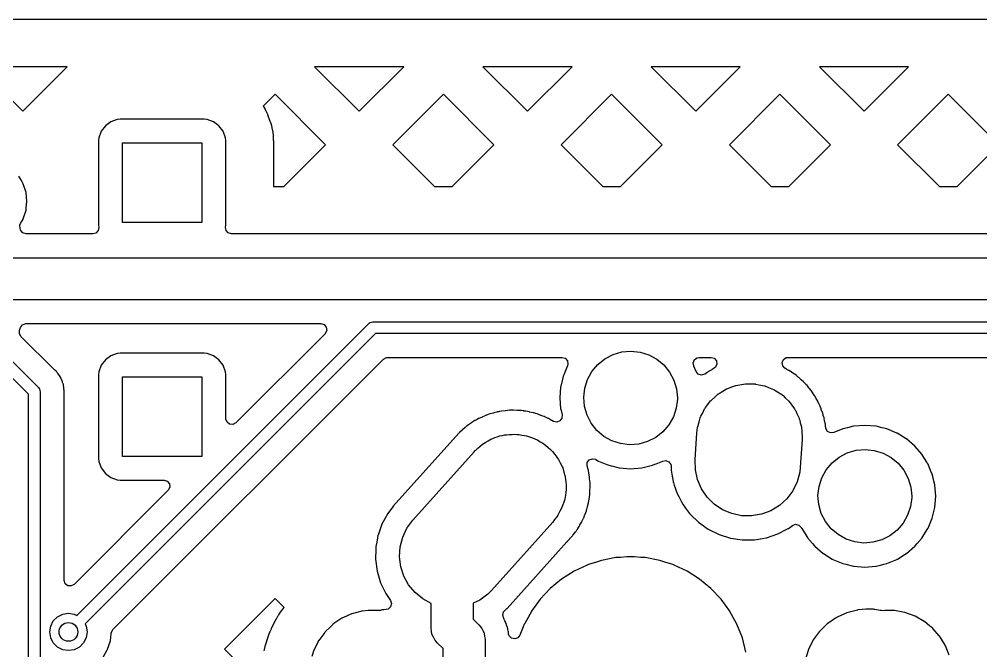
# Model space of a CAD drawing. Extents: x 124.5 to 210, y -114.5 to -26.5.
# Drawn here: x 146.45 to 166.98, y -40 to -26.51 of the extents above; entities that cross this region are included whole.
import ezdxf

# ---------------------------------------------------------------- set-up
doc = ezdxf.new("R2010")
doc.units = 0
doc.layers.add('BLACK', color=7, linetype='CONTINUOUS')

msp = doc.modelspace()

# ---------------------------------------------------------------- linework, layer by layer
at = {"layer": 'BLACK', "linetype": 'CONTINUOUS'}
for p, q in [((128.065, -26.5085), (206.435, -26.5085)), ((147.474, -27.5225), (145.571, -27.5225)), ((145.571, -27.5225), (146.523, -28.4738)), ((146.631, -28.3651), (147.474, -27.5225)), ((154.658, -27.5225), (152.755, -27.5225)), ((152.755, -27.5225), (153.707, -28.4738)), ((153.707, -28.4738), (154.658, -27.5225)), ((158.25, -27.5225), (156.348, -27.5225)), ((156.348, -27.5225), (157.299, -28.4738)), ((157.299, -28.4738), (158.25, -27.5225)), ((161.842, -27.5225), (159.94, -27.5225)), ((159.94, -27.5225), (160.891, -28.4738)), ((160.891, -28.4738), (161.842, -27.5225)), ((165.434, -27.5225), (163.532, -27.5225)), ((163.532, -27.5225), (164.483, -28.4738)), ((164.483, -28.4738), (165.434, -27.5225)), ((151.911, -28.1118), (151.657, -28.3651)), ((152.99, -29.1908), (151.911, -28.1118)), ((155.503, -28.1118), (154.424, -29.1908)), ((156.582, -29.1908), (155.503, -28.1118)), ((159.095, -28.1118), (158.016, -29.1908)), ((160.174, -29.1908), (159.095, -28.1118)), ((162.687, -28.1118), (161.608, -29.1908)), ((163.766, -29.1908), (162.687, -28.1118)), ((166.279, -28.1118), (165.2, -29.1908)), ((167.358, -29.1908), (166.279, -28.1118)), ((146.523, -28.4738), (146.631, -28.3651)), ((151.657, -28.3651), (151.676, -28.3936)), ((151.676, -28.3936), (151.68, -28.4013)), ((151.68, -28.4013), (151.697, -28.4326)), ((151.697, -28.4326), (151.702, -28.4406)), ((151.702, -28.4406), (151.747, -28.5391)), ((148.403, -28.6994), (148.287, -28.7867)), ((148.54, -28.6483), (148.403, -28.6994)), ((148.602, -28.6415), (148.54, -28.6483)), ((150.398, -28.6415), (148.602, -28.6415)), ((150.46, -28.6483), (150.398, -28.6415)), ((150.597, -28.6994), (150.46, -28.6483)), ((150.713, -28.7867), (150.597, -28.6994)), ((151.747, -28.5391), (151.75, -28.5474)), ((151.75, -28.5474), (151.801, -28.6837)), ((151.801, -28.6837), (151.804, -28.6912)), ((151.804, -28.6912), (151.832, -28.7824)), ((148.199, -28.9033), (148.148, -29.0397)), ((148.287, -28.7867), (148.199, -28.9033)), ((150.801, -28.9033), (150.713, -28.7867)), ((150.852, -29.0397), (150.801, -28.9033)), ((151.832, -28.7824), (151.834, -28.79)), ((151.834, -28.79), (151.841, -28.8207)), ((151.841, -28.8207), (151.843, -28.8284)), ((151.843, -28.8284), (151.859, -28.9224)), ((151.859, -28.9224), (151.86, -28.9302)), ((151.86, -28.9302), (151.867, -28.9924)), ((148.143, -29.0914), (148.141, -29.1019)), ((148.141, -29.1019), (148.141, -30.8981)), ((148.147, -29.0475), (148.143, -29.0914)), ((148.148, -29.0397), (148.147, -29.0475)), ((150.853, -29.0475), (150.852, -29.0397)), ((150.857, -29.0914), (150.853, -29.0475)), ((150.858, -29.1019), (150.857, -29.0914)), ((150.858, -30.8981), (150.858, -29.1019)), ((151.867, -28.9924), (151.867, -28.9957)), ((151.867, -28.9957), (151.87, -29.0368)), ((151.87, -29.0368), (151.87, -29.0402)), ((151.87, -29.0402), (151.871, -29.0538)), ((151.871, -29.0538), (151.871, -29.0572)), ((151.871, -29.0572), (151.872, -29.0985)), ((151.872, -29.0985), (151.873, -29.1019)), ((151.873, -29.1019), (151.873, -30.0815)), ((148.65, -30.85), (148.65, -29.15)), ((148.65, -29.15), (150.35, -29.15)), ((150.35, -29.15), (150.35, -30.85)), ((152.099, -30.0815), (152.99, -29.1908)), ((154.424, -29.1908), (155.314, -30.0815)), ((155.691, -30.0815), (156.582, -29.1908)), ((158.016, -29.1908), (158.907, -30.0815)), ((159.283, -30.0815), (160.174, -29.1908)), ((161.608, -29.1908), (162.499, -30.0815)), ((162.875, -30.0815), (163.766, -29.1908)), ((165.2, -29.1908), (166.091, -30.0815)), ((166.468, -30.0815), (167.358, -29.1908)), ((146.48, -29.9345), (146.439, -29.8631)), ((146.508, -29.9832), (146.48, -29.9345)), ((146.535, -30.0284), (146.508, -29.9832)), ((146.594, -30.2101), (146.535, -30.0284)), ((151.873, -30.0815), (152.099, -30.0815)), ((155.314, -30.0815), (155.691, -30.0815)), ((158.907, -30.0815), (159.283, -30.0815)), ((162.499, -30.0815), (162.875, -30.0815)), ((166.091, -30.0815), (166.468, -30.0815)), ((146.614, -30.4), (146.594, -30.2101)), ((146.594, -30.5899), (146.599, -30.5354)), ((146.599, -30.5354), (146.613, -30.4066)), ((146.613, -30.4066), (146.614, -30.4)), ((146.475, -30.8748), (146.531, -30.7773)), ((146.531, -30.7773), (146.535, -30.7716)), ((146.531, -30.7773), (146.531, -30.7773)), ((146.535, -30.7716), (146.594, -30.5899)), ((146.461, -30.9112), (146.475, -30.8748)), ((146.466, -30.982), (146.461, -30.9112)), ((146.477, -31.0118), (146.466, -30.982)), ((148.148, -30.9559), (148.135, -31.0258)), ((148.141, -30.8981), (148.142, -30.9015)), ((148.142, -30.9015), (148.142, -30.9015)), ((148.142, -30.9015), (148.148, -30.9559)), ((150.35, -30.85), (148.65, -30.85)), ((150.852, -30.9559), (150.858, -30.9015)), ((150.863, -31.0218), (150.852, -30.9559)), ((150.858, -30.9015), (150.858, -30.8981)), ((150.858, -30.9015), (150.858, -30.9015)), ((146.478, -31.0137), (146.477, -31.0118)), ((146.481, -31.0218), (146.478, -31.0137)), ((146.528, -31.0755), (146.481, -31.0218)), ((146.596, -31.0955), (146.528, -31.0755)), ((148.023, -31.0955), (146.596, -31.0955)), ((148.087, -31.0778), (148.023, -31.0955)), ((148.135, -31.0258), (148.087, -31.0778)), ((150.909, -31.0755), (150.863, -31.0218)), ((150.977, -31.0955), (150.909, -31.0755)), ((172.497, -31.0955), (150.977, -31.0955)), ((145.996, -31.604), (172.76, -31.604)), ((172.946, -32.504), (145.996, -32.504)), ((146.478, -33.0943), (146.521, -33.0375)), ((146.521, -33.0375), (146.587, -33.0128)), ((146.587, -33.0128), (146.596, -33.0125)), ((146.596, -33.0125), (152.887, -33.0125)), ((147.677, -39.2466), (153.912, -33.0116)), ((152.887, -33.0125), (152.956, -33.0325)), ((152.956, -33.0325), (153.002, -33.0862)), ((153.912, -33.0116), (153.929, -32.9983)), ((153.929, -32.9983), (153.932, -32.9948)), ((153.932, -32.9948), (153.935, -32.994)), ((153.935, -32.994), (153.94, -32.9901)), ((153.94, -32.9901), (153.97, -32.9837)), ((153.97, -32.9837), (154, -32.975)), ((154, -32.975), (183.3, -32.975)), ((146.451, -33.223), (146.456, -33.152)), ((146.485, -33.2853), (146.451, -33.223)), ((146.456, -33.152), (146.457, -33.1495)), ((146.457, -33.1495), (146.478, -33.0943)), ((154.052, -33.225), (147.853, -39.4234)), ((152.976, -33.2276), (151.074, -35.1305)), ((152.983, -33.221), (152.976, -33.2276)), ((153.012, -33.1564), (152.983, -33.221)), ((153.002, -33.0862), (153.012, -33.1564)), ((183.248, -33.225), (154.052, -33.225)), ((145.785, -33.3043), (146.86, -34.379)), ((147.194, -33.9941), (146.485, -33.2853)), ((146.646, -34.5192), (145.645, -33.5177)), ((148.54, -33.6483), (148.403, -33.6994)), ((148.602, -33.6415), (148.54, -33.6483)), ((150.398, -33.6415), (148.602, -33.6415)), ((150.46, -33.6483), (150.398, -33.6415)), ((150.597, -33.6994), (150.46, -33.6483)), ((159.125, -33.6728), (159.313, -33.6177)), ((159.313, -33.6177), (159.507, -33.6)), ((159.507, -33.6), (159.701, -33.6204)), ((159.701, -33.6204), (159.888, -33.6781)), ((148.287, -33.7867), (148.199, -33.9033)), ((148.403, -33.6994), (148.287, -33.7867)), ((148.447, -39.5488), (154.225, -33.7704)), ((150.713, -33.7867), (150.597, -33.6994)), ((150.801, -33.9033), (150.713, -33.7867)), ((154.225, -33.7704), (154.288, -33.7364)), ((154.288, -33.7364), (154.315, -33.7335)), ((154.315, -33.7335), (158.038, -33.7335)), ((158.038, -33.7335), (158.106, -33.7535)), ((158.106, -33.7535), (158.153, -33.8072)), ((158.153, -33.8072), (158.163, -33.8774)), ((158.8, -33.8855), (158.952, -33.7632)), ((158.952, -33.7632), (159.125, -33.6728)), ((159.888, -33.6781), (160.059, -33.771)), ((160.059, -33.771), (160.21, -33.8954)), ((160.837, -33.8469), (160.863, -33.7811)), ((160.849, -33.9128), (160.837, -33.8469)), ((160.863, -33.7811), (160.921, -33.7402)), ((160.921, -33.7402), (160.962, -33.7335)), ((160.962, -33.7335), (161.219, -33.7335)), ((161.219, -33.7335), (161.287, -33.7535)), ((161.287, -33.7535), (161.334, -33.8072)), ((161.334, -33.8072), (161.344, -33.8774)), ((162.736, -33.8442), (162.764, -33.779)), ((162.748, -33.9143), (162.736, -33.8442)), ((162.764, -33.779), (162.823, -33.7394)), ((162.823, -33.7394), (162.861, -33.7335)), ((162.861, -33.7335), (177.038, -33.7335)), ((147.203, -34.0021), (147.194, -33.9941)), ((147.237, -34.0303), (147.203, -34.0021)), ((147.241, -34.0367), (147.237, -34.0303)), ((147.249, -34.0467), (147.241, -34.0367)), ((147.262, -34.0617), (147.249, -34.0467)), ((147.276, -34.076), (147.262, -34.0617)), ((148.148, -34.0397), (148.141, -34.1019)), ((148.199, -33.9033), (148.148, -34.0397)), ((150.852, -34.0397), (150.801, -33.9033)), ((150.858, -34.1019), (150.852, -34.0397)), ((158.13, -33.9651), (158.072, -34.1053)), ((158.151, -33.9158), (158.13, -33.9651)), ((158.152, -33.913), (158.151, -33.9158)), ((158.151, -33.9158), (158.151, -33.9158)), ((158.163, -33.8774), (158.152, -33.9129)), ((158.152, -33.9129), (158.152, -33.913)), ((158.581, -34.2061), (158.675, -34.035)), ((158.675, -34.035), (158.8, -33.8855)), ((160.21, -33.8954), (160.333, -34.0466)), ((160.333, -34.0466), (160.425, -34.2189)), ((160.848, -33.913), (160.849, -33.9128)), ((160.851, -33.919), (160.848, -33.913)), ((160.898, -34.0331), (160.851, -33.919)), ((160.944, -34.0894), (160.898, -34.0331)), ((161.117, -34.0699), (161.085, -34.0894)), ((161.126, -34.0636), (161.117, -34.0699)), ((161.149, -34.0467), (161.126, -34.0636)), ((161.169, -34.0319), (161.149, -34.0467)), ((161.179, -34.0268), (161.169, -34.0319)), ((161.233, -33.9983), (161.179, -34.0268)), ((161.241, -33.9941), (161.233, -33.9983)), ((161.285, -33.9669), (161.241, -33.9941)), ((161.314, -33.942), (161.285, -33.9669)), ((161.344, -33.8774), (161.314, -33.942)), ((162.795, -33.9669), (162.748, -33.9143)), ((162.828, -33.9873), (162.795, -33.9669)), ((162.838, -33.9927), (162.828, -33.9873)), ((162.881, -34.014), (162.838, -33.9927)), ((162.885, -34.0169), (162.881, -34.014)), ((162.934, -34.0519), (162.885, -34.0169)), ((162.885, -34.0169), (162.885, -34.0169)), ((162.942, -34.0567), (162.934, -34.0519)), ((162.999, -34.0918), (162.942, -34.0567)), ((147.298, -34.1141), (147.276, -34.076)), ((147.305, -34.124), (147.298, -34.1141)), ((147.331, -34.1598), (147.305, -34.124)), ((147.334, -34.1671), (147.331, -34.1598)), ((147.338, -34.1786), (147.334, -34.1671)), ((147.347, -34.1964), (147.338, -34.1786)), ((147.357, -34.2138), (147.347, -34.1964)), ((147.36, -34.2214), (147.357, -34.2138)), ((147.37, -34.2563), (147.36, -34.2214)), ((147.36, -34.2214), (147.36, -34.2214)), ((147.374, -34.2675), (147.37, -34.2563)), ((147.387, -34.3012), (147.374, -34.2675)), ((148.141, -34.1019), (148.141, -35.8981)), ((148.65, -35.85), (148.65, -34.15)), ((148.65, -34.15), (150.35, -34.15)), ((150.35, -34.15), (150.35, -35.85)), ((150.858, -35.0414), (150.858, -34.1019)), ((158.052, -34.1701), (158.009, -34.348)), ((158.061, -34.1324), (158.052, -34.1701)), ((158.072, -34.1053), (158.061, -34.1324)), ((158.522, -34.3921), (158.581, -34.2061)), ((160.425, -34.2189), (160.481, -34.4058)), ((161.012, -34.1109), (160.944, -34.0894)), ((161.08, -34.0923), (161.012, -34.1109)), ((161.085, -34.0894), (161.08, -34.0923)), ((163.003, -34.0944), (162.999, -34.0918)), ((162.999, -34.0918), (162.999, -34.0918)), ((163.038, -34.124), (163.003, -34.0944)), ((163.043, -34.1287), (163.038, -34.124)), ((163.052, -34.1356), (163.043, -34.1287)), ((163.087, -34.1601), (163.052, -34.1356)), ((163.091, -34.1629), (163.087, -34.1601)), ((163.087, -34.1601), (163.087, -34.1601)), ((163.099, -34.1715), (163.091, -34.1629)), ((163.137, -34.2081), (163.099, -34.1715)), ((163.143, -34.2139), (163.137, -34.2081)), ((163.189, -34.2533), (163.143, -34.2139)), ((163.199, -34.2614), (163.189, -34.2533)), ((163.233, -34.3021), (163.199, -34.2614)), ((146.86, -34.379), (146.873, -34.3968)), ((146.873, -34.3968), (146.876, -34.3999)), ((146.876, -34.3999), (146.877, -34.4026)), ((146.877, -34.4026), (146.881, -34.4077)), ((146.881, -34.4077), (146.888, -34.4378)), ((146.888, -34.4378), (146.896, -34.4674)), ((146.896, -34.4674), (146.896, -57.5806)), ((147.39, -34.3086), (147.387, -34.3012)), ((147.387, -34.3012), (147.387, -34.3012)), ((147.391, -34.3177), (147.39, -34.3086)), ((147.392, -34.3287), (147.391, -34.3177)), ((147.396, -34.348), (147.392, -34.3287)), ((147.4, -34.3599), (147.396, -34.348)), ((147.402, -34.3675), (147.4, -34.3599)), ((147.403, -34.3985), (147.402, -34.3675)), ((147.403, -34.4117), (147.403, -34.3985)), ((147.404, -34.4235), (147.403, -34.4117)), ((147.405, -34.4275), (147.404, -34.4235)), ((147.405, -34.4554), (147.405, -34.4275)), ((147.405, -34.4594), (147.405, -34.4554)), ((147.407, -34.5275), (147.405, -34.4594)), ((158.005, -34.3633), (157.987, -34.6)), ((158.009, -34.348), (158.005, -34.3633)), ((158.5, -34.586), (158.522, -34.3921)), ((160.481, -34.4058), (160.5, -34.6)), ((161.379, -34.5099), (161.468, -34.4566)), ((161.468, -34.4566), (161.546, -34.4088)), ((161.546, -34.4088), (161.552, -34.4066)), ((161.552, -34.4066), (161.556, -34.4046)), ((161.556, -34.4046), (161.681, -34.3584)), ((161.681, -34.3584), (161.746, -34.3338)), ((161.746, -34.3338), (161.748, -34.3335)), ((161.748, -34.3335), (161.749, -34.3333)), ((161.749, -34.3333), (161.952, -34.2985)), ((161.952, -34.2985), (161.954, -34.2985)), ((161.954, -34.2985), (161.957, -34.298)), ((161.957, -34.298), (162.02, -34.2994)), ((162.02, -34.2994), (162.158, -34.3012)), ((162.158, -34.3012), (162.164, -34.3025)), ((162.164, -34.3025), (162.171, -34.3027)), ((162.171, -34.3027), (162.24, -34.3176)), ((162.24, -34.3176), (162.36, -34.3413)), ((162.36, -34.3413), (162.37, -34.3456)), ((162.37, -34.3456), (162.38, -34.3476)), ((162.38, -34.3476), (162.446, -34.3758)), ((162.446, -34.3758), (162.551, -34.4176)), ((162.551, -34.4176), (162.564, -34.4262)), ((162.564, -34.4262), (162.576, -34.4313)), ((162.576, -34.4313), (162.635, -34.4707)), ((162.635, -34.4707), (162.725, -34.5275)), ((163.241, -34.3103), (163.233, -34.3021)), ((163.268, -34.3364), (163.241, -34.3103)), ((163.274, -34.3428), (163.268, -34.3364)), ((163.304, -34.3823), (163.274, -34.3428)), ((163.312, -34.3941), (163.304, -34.3823)), ((163.318, -34.4008), (163.312, -34.3941)), ((163.361, -34.4519), (163.318, -34.4008)), ((163.366, -34.4569), (163.361, -34.4519)), ((163.368, -34.4611), (163.366, -34.4569)), ((163.394, -34.503), (163.368, -34.4611)), ((163.368, -34.4611), (163.368, -34.4611)), ((146.646, -57.5288), (146.646, -34.5192)), ((147.405, -34.535), (147.407, -34.5275)), ((147.405, -34.5462), (147.405, -34.535)), ((147.405, -38.4951), (147.405, -34.5462)), ((157.987, -34.6), (158.005, -34.8367)), ((158.516, -34.7805), (158.5, -34.586)), ((160.5, -34.6279), (160.475, -34.8215)), ((160.5, -34.6), (160.5, -34.6279)), ((161.151, -34.7385), (161.206, -34.6643)), ((161.206, -34.6643), (161.217, -34.6543)), ((161.217, -34.6543), (161.224, -34.6456)), ((161.224, -34.6456), (161.295, -34.5836)), ((161.295, -34.5836), (161.364, -34.5203)), ((161.364, -34.5203), (161.373, -34.5148)), ((161.373, -34.5148), (161.379, -34.5099)), ((162.725, -34.5275), (162.74, -34.5415)), ((162.74, -34.5415), (162.754, -34.5506)), ((162.754, -34.5506), (162.802, -34.5989)), ((162.802, -34.5989), (162.876, -34.6672)), ((162.876, -34.6672), (162.891, -34.6875)), ((162.891, -34.6875), (162.905, -34.7014)), ((163.4, -34.5123), (163.394, -34.503)), ((163.425, -34.5453), (163.4, -34.5123)), ((163.428, -34.5492), (163.425, -34.5453)), ((163.425, -34.5453), (163.425, -34.5453)), ((163.43, -34.5536), (163.428, -34.5492)), ((163.457, -34.6052), (163.43, -34.5536)), ((163.43, -34.5536), (163.43, -34.5536)), ((163.461, -34.6127), (163.457, -34.6052)), ((163.497, -34.6719), (163.461, -34.6127)), ((163.5, -34.6761), (163.497, -34.6719)), ((163.497, -34.6719), (163.497, -34.6719)), ((163.521, -34.7266), (163.5, -34.6761)), ((156.68, -34.8947), (156.661, -34.8972)), ((156.694, -34.8928), (156.68, -34.8947)), ((156.707, -34.8904), (156.694, -34.8928)), ((156.744, -34.8816), (156.707, -34.8904)), ((156.824, -34.8753), (156.744, -34.8816)), ((156.831, -34.8746), (156.824, -34.8753)), ((156.911, -34.8638), (156.831, -34.8746)), ((156.916, -34.864), (156.911, -34.8638)), ((156.949, -34.8648), (156.916, -34.864)), ((156.916, -34.864), (156.916, -34.864)), ((156.962, -34.8644), (156.949, -34.8648)), ((156.995, -34.8618), (156.962, -34.8644)), ((157, -34.8614), (156.995, -34.8618)), ((156.995, -34.8618), (156.995, -34.8618)), ((157.081, -34.8678), (157, -34.8614)), ((157.087, -34.8681), (157.081, -34.8678)), ((157.168, -34.8701), (157.087, -34.8681)), ((157.173, -34.871), (157.168, -34.8701)), ((157.206, -34.877), (157.173, -34.871)), ((157.173, -34.871), (157.173, -34.871)), ((157.219, -34.8787), (157.206, -34.877)), ((157.231, -34.8796), (157.219, -34.8787)), ((157.256, -34.8816), (157.231, -34.8796)), ((157.261, -34.8828), (157.256, -34.8816)), ((157.335, -34.9005), (157.261, -34.8828)), ((157.261, -34.8828), (157.261, -34.8828)), ((158.005, -34.8367), (158.007, -34.8415)), ((158.007, -34.8415), (158.007, -34.8415)), ((158.007, -34.8415), (158.036, -34.9643)), ((158.57, -34.9681), (158.516, -34.7805)), ((160.475, -34.8215), (160.414, -35.0067)), ((161.039, -34.9164), (161.078, -34.8355)), ((161.078, -34.8355), (161.09, -34.8202)), ((161.09, -34.8202), (161.096, -34.8073)), ((161.096, -34.8073), (161.151, -34.7385)), ((162.905, -34.7014), (162.942, -34.7559)), ((162.942, -34.7559), (162.999, -34.8322)), ((162.999, -34.8322), (163.012, -34.8589)), ((163.012, -34.8589), (163.025, -34.878)), ((163.025, -34.878), (163.051, -34.9362)), ((163.526, -34.7367), (163.521, -34.7266)), ((163.531, -34.7475), (163.526, -34.7367)), ((163.54, -34.7638), (163.531, -34.7475)), ((163.547, -34.7771), (163.54, -34.7638)), ((163.548, -34.7818), (163.547, -34.7771)), ((163.567, -34.8364), (163.548, -34.7818)), ((163.57, -34.8445), (163.567, -34.8364)), ((163.598, -34.9137), (163.57, -34.8445)), ((150.859, -35.0504), (150.858, -35.0414)), ((150.884, -35.1169), (150.859, -35.0504)), ((156.178, -35.0824), (156.111, -35.1285)), ((156.183, -35.0803), (156.178, -35.0824)), ((156.213, -35.066), (156.183, -35.0803)), ((156.183, -35.0803), (156.183, -35.0803)), ((156.224, -35.0598), (156.213, -35.066)), ((156.256, -35.04), (156.224, -35.0598)), ((156.261, -35.0381), (156.256, -35.04)), ((156.331, -35.0091), (156.261, -35.0381)), ((156.261, -35.0381), (156.261, -35.0381)), ((156.337, -35.0064), (156.331, -35.0091)), ((156.406, -34.9734), (156.337, -35.0064)), ((156.41, -34.9713), (156.406, -34.9734)), ((156.447, -34.9604), (156.41, -34.9713)), ((156.459, -34.9561), (156.447, -34.9604)), ((156.494, -34.9416), (156.459, -34.9561)), ((156.572, -34.9228), (156.494, -34.9416)), ((156.579, -34.921), (156.572, -34.9228)), ((156.643, -34.9019), (156.579, -34.921)), ((156.652, -34.8993), (156.643, -34.9019)), ((156.657, -34.8978), (156.652, -34.8993)), ((156.652, -34.8993), (156.652, -34.8993)), ((156.661, -34.8972), (156.657, -34.8978)), ((156.661, -34.8972), (156.661, -34.8972)), ((157.342, -34.9019), (157.335, -34.9005)), ((157.421, -34.9165), (157.342, -34.9019)), ((157.426, -34.9182), (157.421, -34.9165)), ((157.457, -34.9291), (157.426, -34.9182)), ((157.426, -34.9182), (157.426, -34.9182)), ((157.47, -34.9328), (157.457, -34.9291)), ((157.48, -34.9352), (157.47, -34.9328)), ((157.506, -34.9416), (157.48, -34.9352)), ((157.581, -34.9726), (157.506, -34.9416)), ((157.587, -34.975), (157.581, -34.9726)), ((157.627, -34.9888), (157.587, -34.975)), ((157.659, -35.0003), (157.627, -34.9888)), ((157.664, -35.0019), (157.659, -35.0003)), ((157.659, -35.0003), (157.659, -35.0003)), ((157.668, -35.0043), (157.664, -35.0019)), ((157.697, -35.02), (157.668, -35.0043)), ((157.668, -35.0043), (157.668, -35.0043)), ((157.709, -35.0255), (157.697, -35.02)), ((157.739, -35.0381), (157.709, -35.0255)), ((157.744, -35.04), (157.739, -35.0381)), ((157.739, -35.0381), (157.739, -35.0381)), ((157.748, -35.0426), (157.744, -35.04)), ((157.813, -35.0823), (157.748, -35.0426)), ((157.748, -35.0426), (157.748, -35.0426)), ((157.819, -35.0857), (157.813, -35.0823)), ((157.854, -35.1046), (157.819, -35.0857)), ((157.991, -35.093), (157.925, -35.1192)), ((158.033, -35.0352), (157.991, -35.093)), ((158.036, -34.9643), (158.033, -35.0352)), ((158.659, -35.1417), (158.57, -34.9681)), ((160.414, -35.0067), (160.317, -35.1764)), ((160.963, -35.1113), (160.985, -35.0278)), ((160.985, -35.0278), (160.995, -35.007)), ((160.995, -35.007), (161.001, -34.9895)), ((161.001, -34.9895), (161.039, -34.9164)), ((163.051, -34.9362), (163.09, -35.0168)), ((163.09, -35.0168), (163.1, -35.0499)), ((163.1, -35.0499), (163.11, -35.0742)), ((163.11, -35.0742), (163.123, -35.1335)), ((163.6, -34.9185), (163.598, -34.9137)), ((163.611, -34.9671), (163.6, -34.9185)), ((163.614, -34.9779), (163.611, -34.9671)), ((163.625, -35.0095), (163.614, -34.9779)), ((163.629, -35.0208), (163.625, -35.0095)), ((163.632, -35.04), (163.629, -35.0208)), ((163.639, -35.0821), (163.632, -35.04)), ((163.641, -35.0905), (163.639, -35.0821)), ((163.657, -35.1589), (163.641, -35.0905)), ((150.94, -35.1595), (150.884, -35.1169)), ((151.011, -35.1645), (150.94, -35.1595)), ((151.074, -35.1305), (151.011, -35.1645)), ((155.903, -35.2889), (155.845, -35.3382)), ((155.908, -35.2844), (155.903, -35.2889)), ((155.967, -35.2284), (155.908, -35.2844)), ((155.998, -35.2068), (155.967, -35.2284)), ((156.008, -35.1989), (155.998, -35.2068)), ((156.037, -35.1744), (156.008, -35.1989)), ((156.041, -35.1718), (156.037, -35.1744)), ((156.106, -35.1322), (156.041, -35.1718)), ((156.041, -35.1718), (156.041, -35.1718)), ((156.111, -35.1285), (156.106, -35.1322)), ((157.925, -35.1192), (157.854, -35.1046)), ((158.781, -35.2947), (158.659, -35.1417)), ((158.929, -35.4211), (158.781, -35.2947)), ((160.317, -35.1764), (160.19, -35.3242)), ((160.917, -35.3435), (160.93, -35.2343)), ((160.93, -35.2343), (160.937, -35.208)), ((160.937, -35.208), (160.94, -35.1861)), ((160.94, -35.1861), (160.963, -35.1113)), ((163.123, -35.1335), (163.146, -35.215)), ((163.146, -35.215), (163.15, -35.2537)), ((163.15, -35.2537), (163.156, -35.2829)), ((163.156, -35.2829), (163.158, -35.3408)), ((163.658, -35.1637), (163.657, -35.1589)), ((163.657, -35.1589), (163.657, -35.1589)), ((163.661, -35.1983), (163.658, -35.1637)), ((163.663, -35.2187), (163.661, -35.1983)), ((163.664, -35.2298), (163.663, -35.2187)), ((163.667, -35.2455), (163.664, -35.2298)), ((163.669, -35.2557), (163.667, -35.2455)), ((163.705, -35.3167), (163.669, -35.2557)), ((164.028, -35.2628), (163.839, -35.3409)), ((164.032, -35.2609), (164.028, -35.2628)), ((164.028, -35.2628), (164.028, -35.2628)), ((164.133, -35.2367), (164.032, -35.2609)), ((164.258, -35.2066), (164.133, -35.2367)), ((164.263, -35.2055), (164.258, -35.2066)), ((164.258, -35.2066), (164.258, -35.2066)), ((164.5, -35.1868), (164.263, -35.2055)), ((164.737, -35.2055), (164.5, -35.1868)), ((164.742, -35.2066), (164.737, -35.2055)), ((164.867, -35.2367), (164.742, -35.2066)), ((164.742, -35.2066), (164.742, -35.2066)), ((164.968, -35.2609), (164.867, -35.2367)), ((164.972, -35.2628), (164.968, -35.2609)), ((165.182, -35.3499), (164.972, -35.2628)), ((164.972, -35.2628), (164.972, -35.2628)), ((155.77, -35.4247), (154.433, -36.915)), ((155.772, -35.4224), (155.77, -35.4247)), ((155.838, -35.3451), (155.772, -35.4224)), ((155.841, -35.3414), (155.838, -35.3451)), ((155.838, -35.3451), (155.838, -35.3451)), ((155.845, -35.3382), (155.841, -35.3414)), ((155.845, -35.3382), (155.845, -35.3382)), ((156.462, -35.5165), (156.516, -35.4846)), ((156.516, -35.4846), (156.561, -35.4678)), ((156.561, -35.4678), (156.602, -35.4476)), ((156.602, -35.4476), (156.654, -35.4334)), ((156.654, -35.4334), (156.709, -35.4133)), ((156.709, -35.4133), (156.761, -35.4044)), ((156.761, -35.4044), (156.809, -35.3914)), ((156.809, -35.3914), (156.859, -35.3876)), ((156.859, -35.3876), (156.912, -35.3785)), ((156.912, -35.3785), (156.969, -35.3792)), ((156.969, -35.3792), (157.022, -35.3752)), ((157.022, -35.3752), (157.068, -35.3805)), ((157.068, -35.3805), (157.118, -35.3812)), ((157.118, -35.3812), (157.178, -35.3931)), ((157.178, -35.3931), (157.234, -35.3996)), ((157.234, -35.3996), (157.275, -35.4124)), ((157.275, -35.4124), (157.32, -35.4213)), ((157.32, -35.4213), (157.381, -35.4457)), ((157.381, -35.4457), (157.438, -35.4637)), ((157.438, -35.4637), (157.472, -35.4822)), ((157.472, -35.4822), (157.511, -35.4976)), ((157.511, -35.4976), (157.57, -35.535)), ((159.1, -35.5164), (158.929, -35.4211)), ((160.036, -35.4443), (159.862, -35.5323)), ((160.19, -35.3242), (160.036, -35.4443)), ((160.878, -35.9235), (160.917, -35.3435)), ((163.162, -35.4965), (163.122, -36.0765)), ((163.158, -35.3408), (163.165, -35.42)), ((163.163, -35.4789), (163.162, -35.4905)), ((163.162, -35.4905), (163.162, -35.4965)), ((163.165, -35.42), (163.163, -35.4789)), ((163.769, -35.3485), (163.705, -35.3167)), ((163.839, -35.3409), (163.769, -35.3485)), ((165.187, -35.3518), (165.182, -35.3499)), ((165.182, -35.3499), (165.182, -35.3499)), ((165.191, -35.3543), (165.187, -35.3518)), ((165.385, -35.4732), (165.191, -35.3543)), ((165.389, -35.4758), (165.385, -35.4732)), ((165.385, -35.4732), (165.385, -35.4732)), ((165.57, -35.63), (165.389, -35.4758)), ((156.184, -35.7256), (156.195, -35.7155)), ((156.195, -35.7155), (156.24, -35.6706)), ((156.24, -35.6706), (156.289, -35.6338)), ((156.289, -35.6338), (156.339, -35.5899)), ((156.339, -35.5899), (156.377, -35.5671)), ((156.377, -35.5671), (156.411, -35.5418)), ((156.411, -35.5418), (156.462, -35.5165)), ((157.57, -35.535), (157.626, -35.5651)), ((157.626, -35.5651), (157.653, -35.5875)), ((157.653, -35.5875), (157.685, -35.6075)), ((157.685, -35.6075), (157.74, -35.6582)), ((157.74, -35.6582), (157.791, -35.7003)), ((157.791, -35.7003), (157.812, -35.7246)), ((159.285, -35.5767), (159.1, -35.5164)), ((159.479, -35.5998), (159.285, -35.5767)), ((159.674, -35.5848), (159.479, -35.5998)), ((159.862, -35.5323), (159.674, -35.5848)), ((164.313, -35.7177), (164.507, -35.7)), ((164.507, -35.7), (164.701, -35.7204)), ((165.724, -35.8106), (165.57, -35.63)), ((148.141, -35.8981), (148.148, -35.9603)), ((150.35, -35.85), (148.65, -35.85)), ((154.853, -37.2087), (156.163, -35.7487)), ((156.163, -35.7487), (156.178, -35.7332)), ((156.178, -35.7332), (156.184, -35.7256)), ((157.812, -35.7246), (157.836, -35.7472)), ((157.836, -35.7472), (157.884, -35.8109)), ((157.884, -35.8109), (157.928, -35.8644)), ((157.928, -35.8644), (157.942, -35.8887)), ((157.942, -35.8887), (157.959, -35.9122)), ((157.959, -35.9122), (157.997, -35.9879)), ((158.618, -35.9246), (158.683, -35.8983)), ((158.683, -35.8983), (158.753, -35.9119)), ((158.753, -35.9119), (158.761, -35.9164)), ((158.761, -35.9164), (158.813, -35.9482)), ((163.8, -35.9855), (163.952, -35.8632)), ((163.952, -35.8632), (164.125, -35.7728)), ((164.125, -35.7728), (164.313, -35.7177)), ((164.701, -35.7204), (164.888, -35.7781)), ((164.888, -35.7781), (165.059, -35.871)), ((165.059, -35.871), (165.21, -35.9954)), ((165.727, -35.8148), (165.724, -35.8106)), ((165.822, -35.9709), (165.727, -35.8148)), ((165.727, -35.8148), (165.727, -35.8148)), ((148.148, -35.9603), (148.199, -36.0967)), ((148.199, -36.0967), (148.287, -36.2133)), ((157.997, -35.9879), (158.032, -36.0514)), ((158.032, -36.0514), (158.039, -36.0742)), ((158.039, -36.0742), (158.05, -36.0968)), ((158.05, -36.0968), (158.075, -36.1832)), ((158.573, -36.0532), (158.576, -35.9823)), ((158.577, -36.0725), (158.573, -36.0532)), ((158.576, -35.9823), (158.618, -35.9246)), ((158.579, -36.0791), (158.577, -36.0725)), ((158.6, -36.1487), (158.579, -36.0791)), ((158.813, -35.9482), (158.818, -35.9501)), ((158.818, -35.9501), (158.818, -35.9501)), ((158.818, -35.9501), (158.989, -36.021)), ((158.989, -36.021), (159.032, -36.0391)), ((159.032, -36.0391), (159.091, -36.0532)), ((159.091, -36.0532), (159.258, -36.0934)), ((159.258, -36.0934), (159.258, -36.0934)), ((159.258, -36.0934), (159.263, -36.0945)), ((159.263, -36.0945), (159.5, -36.1132)), ((159.5, -36.1132), (159.737, -36.0945)), ((159.737, -36.0945), (159.742, -36.0934)), ((159.742, -36.0934), (159.909, -36.0532)), ((159.742, -36.0934), (159.742, -36.0934)), ((159.909, -36.0532), (159.968, -36.0391)), ((159.968, -36.0391), (160.019, -36.0176)), ((160.019, -36.0176), (160.044, -36.0074)), ((160.044, -36.0074), (160.187, -35.9482)), ((160.187, -35.9488), (160.254, -35.9363)), ((160.187, -35.9482), (160.187, -35.9488)), ((160.254, -35.9363), (160.319, -35.963)), ((160.319, -35.963), (160.36, -36.021)), ((160.36, -36.021), (160.367, -36.0603)), ((160.367, -36.0603), (160.368, -36.1216)), ((160.368, -36.1216), (160.368, -36.1457)), ((160.883, -36.1371), (160.878, -35.9235)), ((163.122, -36.0765), (163.11, -36.1857)), ((163.675, -36.135), (163.8, -35.9855)), ((165.21, -35.9954), (165.333, -36.1466)), ((165.848, -36.013), (165.822, -35.9709)), ((165.85, -36.0176), (165.848, -36.013)), ((165.905, -36.1505), (165.85, -36.0176)), ((165.85, -36.0176), (165.85, -36.0176)), ((148.287, -36.2133), (148.403, -36.3006)), ((148.403, -36.3006), (148.54, -36.3517)), ((158.075, -36.1832), (158.098, -36.2546)), ((158.098, -36.2546), (158.1, -36.2746)), ((158.1, -36.2746), (158.106, -36.295)), ((158.106, -36.295), (158.115, -36.3903)), ((158.602, -36.1565), (158.6, -36.1487)), ((158.603, -36.1614), (158.602, -36.1565)), ((158.607, -36.194), (158.603, -36.1614)), ((158.61, -36.2067), (158.607, -36.194)), ((158.618, -36.2437), (158.61, -36.2067)), ((158.622, -36.2952), (158.618, -36.2437)), ((158.625, -36.3245), (158.622, -36.2952)), ((158.625, -36.3313), (158.625, -36.3245)), ((158.636, -36.4114), (158.625, -36.3313)), ((160.368, -36.1457), (160.383, -36.232)), ((160.383, -36.232), (160.409, -36.3891)), ((160.929, -36.3458), (160.883, -36.1371)), ((163.11, -36.1857), (163.054, -36.3921)), ((163.522, -36.4921), (163.581, -36.3061)), ((163.581, -36.3061), (163.675, -36.135)), ((165.333, -36.1466), (165.425, -36.3189)), ((165.425, -36.3189), (165.481, -36.5058)), ((165.939, -36.2324), (165.905, -36.1505)), ((165.956, -36.3038), (165.939, -36.2324)), ((165.973, -36.375), (165.956, -36.3038)), ((148.54, -36.3517), (148.602, -36.3585)), ((148.602, -36.3585), (149.541, -36.3585)), ((149.541, -36.3585), (149.61, -36.3785)), ((149.61, -36.3785), (149.656, -36.4322)), ((149.666, -36.5024), (149.637, -36.567)), ((149.656, -36.4322), (149.666, -36.5024)), ((158.115, -36.3903), (158.124, -36.4666)), ((158.124, -36.4666), (158.123, -36.4829)), ((158.123, -36.4829), (158.125, -36.5)), ((158.125, -36.5), (158.123, -36.5589)), ((158.633, -36.5702), (158.639, -36.5)), ((158.635, -36.4492), (158.636, -36.4163)), ((158.636, -36.4621), (158.635, -36.4492)), ((158.636, -36.4163), (158.636, -36.4114)), ((158.636, -36.4163), (158.636, -36.4163)), ((158.636, -36.473), (158.636, -36.4621)), ((158.639, -36.5), (158.636, -36.473)), ((160.409, -36.3891), (160.411, -36.3992)), ((160.411, -36.3992), (160.412, -36.4039)), ((160.412, -36.4039), (160.432, -36.4633)), ((160.432, -36.4633), (160.493, -36.6429)), ((161.014, -36.542), (160.929, -36.3458)), ((163.054, -36.3921), (162.961, -36.5845)), ((163.5, -36.686), (163.522, -36.4921)), ((165.481, -36.5058), (165.5, -36.7)), ((165.993, -36.4557), (165.973, -36.375)), ((165.995, -36.4633), (165.993, -36.4557)), ((166.013, -36.7), (165.995, -36.4633)), ((149.63, -36.5736), (147.62, -38.5842)), ((149.637, -36.567), (149.63, -36.5736)), ((158.1, -36.7194), (158.094, -36.7626)), ((158.111, -36.6799), (158.1, -36.7194)), ((158.114, -36.6219), (158.111, -36.6799)), ((158.123, -36.5589), (158.114, -36.6219)), ((158.618, -36.7563), (158.621, -36.7234)), ((158.621, -36.7184), (158.623, -36.7056)), ((158.621, -36.7234), (158.621, -36.7184)), ((158.623, -36.7056), (158.629, -36.6733)), ((158.629, -36.6733), (158.63, -36.6684)), ((158.629, -36.6733), (158.629, -36.6733)), ((158.63, -36.6684), (158.632, -36.5877)), ((158.632, -36.5809), (158.633, -36.5702)), ((158.632, -36.5877), (158.632, -36.5809)), ((160.493, -36.6429), (160.526, -36.7056)), ((160.526, -36.7056), (160.584, -36.8166)), ((161.134, -36.7186), (161.014, -36.542)), ((161.286, -36.8693), (161.134, -36.7186)), ((162.961, -36.5845), (162.833, -36.7557)), ((163.516, -36.8805), (163.5, -36.686)), ((165.5, -36.7279), (165.475, -36.9215)), ((165.5, -36.7), (165.5, -36.7279)), ((165.995, -36.9367), (166.013, -36.7)), ((154.43, -36.9188), (154.329, -37.0506)), ((154.431, -36.9169), (154.43, -36.9188)), ((154.43, -36.9188), (154.43, -36.9188)), ((154.433, -36.915), (154.431, -36.9169)), ((154.433, -36.915), (154.433, -36.915)), ((158.04, -36.9201), (158.028, -36.9576)), ((158.056, -36.8866), (158.04, -36.9201)), ((158.072, -36.8271), (158.056, -36.8866)), ((158.094, -36.7626), (158.072, -36.8271)), ((158.571, -36.957), (158.582, -36.926)), ((158.582, -36.926), (158.583, -36.9213)), ((158.582, -36.926), (158.582, -36.926)), ((158.583, -36.9213), (158.598, -36.8419)), ((158.598, -36.8419), (158.599, -36.8352)), ((158.599, -36.8352), (158.617, -36.7611)), ((158.617, -36.7611), (158.618, -36.7563)), ((158.617, -36.7611), (158.617, -36.7611)), ((160.584, -36.8166), (160.612, -36.8707)), ((160.612, -36.8707), (160.674, -36.9545)), ((161.463, -36.9887), (161.286, -36.8693)), ((162.675, -36.8996), (162.493, -37.0111)), ((162.833, -36.7557), (162.675, -36.8996)), ((163.57, -37.0681), (163.516, -36.8805)), ((165.475, -36.9215), (165.414, -37.1067)), ((165.986, -36.9705), (165.993, -36.9415)), ((165.993, -36.9415), (165.995, -36.9367)), ((165.993, -36.9415), (165.993, -36.9415)), ((154.314, -37.07), (154.192, -37.2962)), ((154.329, -37.0506), (154.314, -37.07)), ((157.927, -37.1372), (157.878, -37.1966)), ((157.944, -37.1063), (157.927, -37.1372)), ((157.964, -37.0794), (157.944, -37.1063)), ((157.992, -37.0209), (157.964, -37.0794)), ((158.028, -36.9576), (157.992, -37.0209)), ((158.5, -37.1592), (158.525, -37.0877)), ((158.525, -37.0877), (158.527, -37.0813)), ((158.527, -37.0813), (158.556, -37.0109)), ((158.556, -37.0109), (158.558, -37.0063)), ((158.558, -37.0063), (158.567, -36.9694)), ((158.567, -36.9694), (158.571, -36.957)), ((160.674, -36.9545), (160.76, -37.07)), ((160.76, -37.07), (160.765, -37.0771)), ((160.765, -37.0771), (160.769, -37.0806)), ((160.769, -37.0806), (160.769, -37.0806)), ((160.769, -37.0806), (160.78, -37.092)), ((160.78, -37.092), (160.949, -37.257)), ((161.66, -37.0723), (161.463, -36.9887)), ((161.869, -37.1173), (161.66, -37.0723)), ((162.082, -37.122), (161.869, -37.1173)), ((162.293, -37.0862), (162.082, -37.122)), ((162.493, -37.0111), (162.293, -37.0862)), ((163.659, -37.2417), (163.57, -37.0681)), ((165.414, -37.1067), (165.317, -37.2764)), ((165.939, -37.1676), (165.986, -36.9705)), ((154.19, -37.3008), (154.108, -37.534)), ((154.192, -37.2962), (154.19, -37.3008)), ((154.19, -37.3008), (154.19, -37.3008)), ((154.726, -37.3806), (154.853, -37.2087)), ((157.837, -37.2513), (156.527, -38.7113)), ((157.878, -37.1966), (157.837, -37.2513)), ((158.376, -37.39), (158.399, -37.3462)), ((158.399, -37.3462), (158.414, -37.319)), ((158.414, -37.319), (158.418, -37.3131)), ((158.418, -37.3131), (158.457, -37.2481)), ((158.457, -37.2481), (158.46, -37.2439)), ((158.46, -37.2439), (158.462, -37.2393)), ((158.462, -37.2393), (158.475, -37.2088)), ((158.462, -37.2393), (158.462, -37.2393)), ((158.475, -37.2088), (158.48, -37.1971)), ((158.48, -37.1971), (158.496, -37.1682)), ((158.496, -37.1682), (158.498, -37.1638)), ((158.496, -37.1682), (158.496, -37.1682)), ((158.498, -37.1638), (158.5, -37.1592)), ((158.5, -37.1592), (158.5, -37.1592)), ((160.949, -37.257), (161.159, -37.406)), ((162.871, -37.3881), (162.956, -37.3245)), ((162.956, -37.3245), (163.023, -37.3)), ((163.023, -37.3), (163.092, -37.3153)), ((163.092, -37.3153), (163.142, -37.3657)), ((163.781, -37.3947), (163.659, -37.2417)), ((165.317, -37.2764), (165.19, -37.4242)), ((165.85, -37.3824), (165.937, -37.1722)), ((165.937, -37.1722), (165.939, -37.1676)), ((165.937, -37.1722), (165.937, -37.1722)), ((154.107, -37.5387), (154.08, -37.6828)), ((154.108, -37.534), (154.107, -37.5387)), ((154.108, -37.534), (154.108, -37.534)), ((154.634, -37.5734), (154.726, -37.3806)), ((158.231, -37.5745), (158.256, -37.5461)), ((158.256, -37.5461), (158.259, -37.5431)), ((158.259, -37.5431), (158.269, -37.5301)), ((158.269, -37.5301), (158.273, -37.5249)), ((158.273, -37.5249), (158.326, -37.4631)), ((158.326, -37.4631), (158.328, -37.4589)), ((158.328, -37.4589), (158.345, -37.4307)), ((158.328, -37.4589), (158.328, -37.4589)), ((158.345, -37.4307), (158.353, -37.42)), ((158.353, -37.42), (158.373, -37.394)), ((158.373, -37.3939), (158.376, -37.39)), ((158.373, -37.394), (158.373, -37.3939)), ((161.159, -37.406), (161.389, -37.5203)), ((161.389, -37.5203), (161.634, -37.5972)), ((162.399, -37.5892), (162.643, -37.5072)), ((162.643, -37.5072), (162.836, -37.406)), ((162.836, -37.406), (162.866, -37.3903)), ((162.866, -37.3903), (162.871, -37.3881)), ((162.866, -37.3903), (162.866, -37.3903)), ((163.142, -37.3657), (163.148, -37.3774)), ((163.148, -37.3774), (163.15, -37.3824)), ((163.15, -37.3824), (163.15, -37.3824)), ((163.15, -37.3824), (163.152, -37.387)), ((163.152, -37.387), (163.154, -37.3912)), ((163.154, -37.3912), (163.273, -37.5852)), ((163.929, -37.5211), (163.781, -37.3947)), ((164.1, -37.6164), (163.929, -37.5211)), ((165.036, -37.5443), (164.862, -37.6323)), ((165.19, -37.4242), (165.036, -37.5443)), ((165.727, -37.5852), (165.846, -37.3912)), ((165.846, -37.3912), (165.848, -37.387)), ((165.848, -37.387), (165.85, -37.3824)), ((154.08, -37.6828), (154.064, -37.7732)), ((154.579, -37.7801), (154.634, -37.5734)), ((156.863, -39.0987), (158.138, -37.678)), ((158.138, -37.678), (158.15, -37.6663)), ((158.15, -37.6663), (158.155, -37.6618)), ((158.155, -37.6618), (158.159, -37.6586)), ((158.155, -37.6618), (158.155, -37.6618)), ((158.159, -37.6586), (158.162, -37.6549)), ((158.162, -37.6549), (158.229, -37.5768)), ((158.162, -37.6549), (158.162, -37.6549)), ((158.229, -37.5768), (158.231, -37.5745)), ((161.634, -37.5972), (161.639, -37.5979)), ((161.639, -37.5979), (161.639, -37.5979)), ((161.639, -37.5979), (161.884, -37.634)), ((161.884, -37.634), (161.884, -37.634)), ((161.884, -37.634), (161.889, -37.6348)), ((161.889, -37.6348), (161.989, -37.6337)), ((161.989, -37.6337), (162.141, -37.6321)), ((162.141, -37.6321), (162.141, -37.6321)), ((162.141, -37.6321), (162.146, -37.6321)), ((162.146, -37.6321), (162.312, -37.6039)), ((162.312, -37.6039), (162.394, -37.59)), ((162.394, -37.59), (162.399, -37.5892)), ((162.394, -37.59), (162.394, -37.59)), ((163.273, -37.5852), (163.273, -37.5852)), ((163.273, -37.5852), (163.276, -37.5894)), ((163.276, -37.5894), (163.381, -37.7128)), ((163.381, -37.7128), (163.422, -37.7605)), ((163.422, -37.7605), (163.43, -37.77)), ((164.285, -37.6767), (164.1, -37.6164)), ((164.479, -37.6998), (164.285, -37.6767)), ((164.674, -37.6848), (164.479, -37.6998)), ((164.862, -37.6323), (164.674, -37.6848)), ((165.57, -37.77), (165.578, -37.7605)), ((165.578, -37.7605), (165.619, -37.7128)), ((165.619, -37.7128), (165.724, -37.5894)), ((165.724, -37.5894), (165.727, -37.5852)), ((165.727, -37.5852), (165.727, -37.5852)), ((154.059, -37.8539), (154.054, -38.0288)), ((154.06, -37.7916), (154.059, -37.8539)), ((154.064, -37.7732), (154.06, -37.7916)), ((154.565, -37.9934), (154.579, -37.7801)), ((163.43, -37.77), (163.611, -37.9242)), ((163.611, -37.9242), (163.615, -37.9268)), ((163.615, -37.9268), (163.615, -37.9268)), ((163.615, -37.9268), (163.806, -38.0437)), ((165.194, -38.0437), (165.385, -37.9268)), ((165.385, -37.9268), (165.389, -37.9242)), ((165.385, -37.9268), (165.385, -37.9268)), ((165.389, -37.9242), (165.57, -37.77)), ((154.054, -38.0288), (154.054, -38.0486)), ((154.054, -38.0486), (154.088, -38.3035)), ((154.592, -38.2054), (154.565, -37.9934)), ((158.573, -38.1704), (158.296, -38.3011)), ((158.577, -38.1687), (158.573, -38.1704)), ((158.573, -38.1704), (158.573, -38.1704)), ((158.623, -38.1537), (158.577, -38.1687)), ((158.748, -38.1133), (158.623, -38.1537)), ((158.876, -38.0714), (158.748, -38.1133)), ((159.186, -38.0124), (158.876, -38.0714)), ((159.282, -38.0064), (159.186, -38.0124)), ((159.419, -37.9977), (159.282, -38.0064)), ((159.421, -37.9976), (159.419, -37.9977)), ((159.419, -37.9977), (159.419, -37.9977)), ((159.579, -37.9976), (159.421, -37.9976)), ((159.581, -37.9977), (159.579, -37.9976)), ((159.718, -38.0064), (159.581, -37.9977)), ((159.581, -37.9977), (159.581, -37.9977)), ((159.814, -38.0124), (159.718, -38.0064)), ((160.124, -38.0714), (159.814, -38.0124)), ((160.252, -38.1133), (160.124, -38.0714)), ((160.377, -38.1537), (160.252, -38.1133)), ((160.423, -38.1687), (160.377, -38.1537)), ((160.427, -38.1704), (160.423, -38.1687)), ((160.704, -38.3011), (160.427, -38.1704)), ((160.427, -38.1704), (160.427, -38.1704)), ((163.806, -38.0437), (163.813, -38.0482)), ((163.813, -38.0482), (163.818, -38.0501)), ((163.818, -38.0501), (163.818, -38.0501)), ((163.818, -38.0501), (164.028, -38.1372)), ((164.028, -38.1372), (164.032, -38.1391)), ((164.032, -38.1391), (164.093, -38.1537)), ((164.093, -38.1537), (164.258, -38.1934)), ((164.742, -38.1934), (164.834, -38.1711)), ((164.834, -38.1711), (164.907, -38.1537)), ((164.907, -38.1537), (164.968, -38.1391)), ((164.968, -38.1391), (164.972, -38.1372)), ((164.972, -38.1372), (165.182, -38.0501)), ((165.182, -38.0501), (165.187, -38.0482)), ((165.182, -38.0501), (165.182, -38.0501)), ((165.187, -38.0482), (165.194, -38.0437)), ((154.088, -38.3035), (154.161, -38.5499)), ((154.658, -38.4086), (154.592, -38.2054)), ((158.292, -38.3028), (158.026, -38.4715)), ((158.296, -38.3011), (158.292, -38.3028)), ((158.296, -38.3011), (158.296, -38.3011)), ((160.708, -38.3028), (160.704, -38.3011)), ((160.704, -38.3011), (160.704, -38.3011)), ((160.974, -38.4715), (160.708, -38.3028)), ((164.258, -38.1934), (164.258, -38.1934)), ((164.258, -38.1934), (164.263, -38.1945)), ((164.263, -38.1945), (164.5, -38.2132)), ((164.5, -38.2132), (164.737, -38.1945)), ((164.737, -38.1945), (164.742, -38.1934)), ((164.742, -38.1934), (164.742, -38.1934)), ((147.405, -38.5041), (147.405, -38.4951)), ((147.43, -38.5706), (147.405, -38.5041)), ((147.487, -38.6131), (147.43, -38.5706)), ((147.62, -38.5842), (147.558, -38.6182)), ((154.161, -38.5499), (154.272, -38.7818)), ((154.762, -38.5956), (154.658, -38.4086)), ((158.026, -38.4715), (157.784, -38.6722)), ((161.216, -38.6722), (160.974, -38.4715)), ((147.558, -38.6182), (147.487, -38.6131)), ((154.272, -38.7818), (154.346, -38.8881)), ((154.899, -38.7597), (154.762, -38.5956)), ((155.064, -38.8949), (154.899, -38.7597)), ((156.45, -38.7894), (156.279, -38.9182)), ((156.527, -38.7113), (156.45, -38.7894)), ((157.784, -38.6722), (157.568, -38.9018)), ((161.432, -38.9018), (161.216, -38.6722)), ((151.911, -38.8881), (150.832, -39.9671)), ((152.101, -39.0781), (151.911, -38.8881)), ((154.346, -38.8881), (154.372, -38.9264)), ((154.372, -38.9264), (154.394, -38.9938)), ((154.394, -38.9938), (154.377, -39.0625)), ((155.24, -38.9897), (155.064, -38.8949)), ((155.24, -39.513), (155.24, -38.9897)), ((156.279, -38.9182), (156.14, -38.9867)), ((156.14, -38.9867), (156.14, -39.3266)), ((157.568, -38.9018), (157.383, -39.1565)), ((161.617, -39.1565), (161.432, -38.9018)), ((147.376, -39.2196), (147.5, -39.2)), ((147.5, -39.2), (147.624, -39.2196)), ((151.988, -39.2339), (152.025, -39.1806)), ((152.025, -39.1806), (152.028, -39.1763)), ((152.028, -39.1763), (152.101, -39.0781)), ((153.765, -39.1574), (153.552, -39.2127)), ((153.77, -39.1561), (153.765, -39.1574)), ((153.765, -39.1574), (153.765, -39.1574)), ((153.776, -39.1556), (153.77, -39.1561)), ((153.898, -39.1452), (153.776, -39.1556)), ((153.776, -39.1556), (153.776, -39.1556)), ((153.942, -39.1415), (153.898, -39.1452)), ((154.104, -39.1415), (153.942, -39.1415)), ((154.106, -39.1416), (154.104, -39.1415)), ((154.121, -39.1423), (154.106, -39.1416)), ((154.106, -39.1416), (154.106, -39.1416)), ((154.159, -39.1384), (154.121, -39.1423)), ((154.181, -39.1327), (154.159, -39.1384)), ((154.186, -39.1313), (154.181, -39.1327)), ((154.181, -39.1327), (154.181, -39.1327)), ((154.191, -39.1309), (154.186, -39.1313)), ((154.235, -39.1272), (154.191, -39.1309)), ((154.191, -39.1309), (154.191, -39.1309)), ((154.279, -39.1235), (154.235, -39.1272)), ((154.325, -39.1107), (154.279, -39.1235)), ((154.377, -39.0625), (154.325, -39.1107)), ((156.77, -39.242), (156.79, -39.1738)), ((156.79, -39.1738), (156.809, -39.1498)), ((156.809, -39.1498), (156.861, -39.1004)), ((156.861, -39.1004), (156.863, -39.0987)), ((156.861, -39.1004), (156.861, -39.1004)), ((157.381, -39.16), (157.239, -39.4188)), ((157.383, -39.1565), (157.381, -39.16)), ((157.381, -39.16), (157.381, -39.16)), ((161.619, -39.16), (161.617, -39.1565)), ((161.761, -39.4188), (161.619, -39.16)), ((161.619, -39.16), (161.619, -39.16)), ((164.114, -39.1925), (163.91, -39.2846)), ((164.119, -39.1903), (164.114, -39.1925)), ((164.114, -39.1925), (164.114, -39.1925)), ((164.173, -39.1763), (164.119, -39.1903)), ((164.341, -39.1327), (164.173, -39.1763)), ((164.346, -39.1313), (164.341, -39.1327)), ((164.341, -39.1327), (164.341, -39.1327)), ((164.351, -39.1309), (164.346, -39.1313)), ((164.44, -39.1234), (164.351, -39.1309)), ((164.351, -39.1309), (164.351, -39.1309)), ((164.521, -39.1165), (164.44, -39.1234)), ((164.686, -39.1165), (164.521, -39.1165)), ((164.688, -39.1166), (164.686, -39.1165)), ((164.707, -39.1175), (164.688, -39.1166)), ((164.688, -39.1166), (164.688, -39.1166)), ((164.711, -39.1177), (164.707, -39.1175)), ((164.707, -39.1175), (164.707, -39.1175)), ((164.825, -39.1384), (164.711, -39.1177)), ((164.858, -39.1443), (164.825, -39.1384)), ((164.891, -39.1458), (164.858, -39.1443)), ((164.933, -39.1423), (164.891, -39.1458)), ((164.942, -39.1415), (164.933, -39.1423)), ((165.104, -39.1415), (164.942, -39.1415)), ((165.106, -39.1416), (165.104, -39.1415)), ((165.111, -39.1418), (165.106, -39.1416)), ((165.106, -39.1416), (165.106, -39.1416)), ((165.128, -39.1426), (165.111, -39.1418)), ((165.132, -39.1434), (165.128, -39.1426)), ((165.35, -39.1827), (165.132, -39.1434)), ((165.132, -39.1434), (165.132, -39.1434)), ((165.355, -39.1837), (165.35, -39.1827)), ((165.35, -39.1827), (165.35, -39.1827)), ((165.572, -39.2623), (165.355, -39.1837)), ((147.12, -39.4764), (147.176, -39.3649)), ((147.176, -39.3649), (147.265, -39.2764)), ((147.265, -39.2764), (147.376, -39.2196)), ((147.624, -39.2196), (147.677, -39.2466)), ((151.833, -39.5275), (151.937, -39.322)), ((151.937, -39.322), (151.94, -39.3173)), ((151.94, -39.3173), (151.972, -39.2611)), ((151.972, -39.2611), (151.974, -39.2565)), ((151.974, -39.2565), (151.985, -39.2384)), ((151.985, -39.2384), (151.988, -39.2339)), ((153.337, -39.3087), (153.146, -39.4374)), ((153.434, -39.265), (153.337, -39.3087)), ((153.542, -39.2162), (153.434, -39.265)), ((153.547, -39.214), (153.542, -39.2162)), ((153.542, -39.2162), (153.542, -39.2162)), ((153.552, -39.2127), (153.547, -39.214)), ((153.552, -39.2127), (153.552, -39.2127)), ((156.14, -39.3266), (156.263, -39.4498)), ((156.791, -39.31), (156.77, -39.242)), ((156.792, -39.3117), (156.791, -39.31)), ((156.8, -39.3246), (156.792, -39.3117)), ((156.803, -39.3306), (156.8, -39.3246)), ((156.81, -39.3499), (156.803, -39.3306)), ((156.817, -39.3646), (156.81, -39.3499)), ((156.827, -39.3829), (156.817, -39.3646)), ((156.831, -39.3885), (156.827, -39.3829)), ((156.832, -39.3945), (156.831, -39.3885)), ((156.832, -39.3946), (156.832, -39.3945)), ((156.848, -39.4434), (156.832, -39.3946)), ((163.875, -39.3065), (163.71, -39.4179)), ((163.9, -39.2897), (163.875, -39.3065)), ((163.905, -39.2868), (163.9, -39.2897)), ((163.9, -39.2897), (163.9, -39.2897)), ((163.91, -39.2846), (163.905, -39.2868)), ((163.91, -39.2846), (163.91, -39.2846)), ((165.577, -39.265), (165.572, -39.2623)), ((165.768, -39.3737), (165.577, -39.265)), ((165.772, -39.3764), (165.768, -39.3737)), ((165.768, -39.3737), (165.768, -39.3737)), ((165.776, -39.3798), (165.772, -39.3764)), ((165.891, -39.474), (165.776, -39.3798)), ((165.776, -39.3798), (165.776, -39.3798)), ((147.1, -39.6), (147.12, -39.4764)), ((147.12, -39.7236), (147.1, -39.6)), ((147.853, -39.4234), (147.88, -39.4764)), ((147.88, -39.4764), (147.9, -39.6)), ((147.9, -39.6), (147.88, -39.7236)), ((148.411, -39.6247), (148.438, -39.559)), ((148.438, -39.559), (148.447, -39.5488)), ((151.792, -39.6206), (151.794, -39.6156)), ((151.794, -39.6156), (151.802, -39.5959)), ((151.802, -39.5959), (151.804, -39.591)), ((151.804, -39.591), (151.831, -39.5323)), ((151.831, -39.5323), (151.833, -39.5275)), ((152.969, -39.6104), (152.841, -39.7815)), ((152.976, -39.6009), (152.969, -39.6104)), ((152.979, -39.5966), (152.976, -39.6009)), ((153.093, -39.4876), (152.979, -39.5966)), ((153.142, -39.4411), (153.093, -39.4876)), ((153.146, -39.4374), (153.142, -39.4411)), ((153.142, -39.4411), (153.142, -39.4411)), ((155.241, -39.5201), (155.24, -39.513)), ((155.24, -39.5271), (155.241, -39.5201)), ((155.251, -39.5861), (155.24, -39.5271)), ((155.26, -39.6453), (155.251, -39.5861)), ((156.263, -39.4498), (156.309, -39.5035)), ((156.309, -39.5035), (156.312, -39.5098)), ((156.312, -39.5098), (156.317, -39.5151)), ((156.317, -39.5151), (156.343, -39.5691)), ((156.343, -39.5691), (156.371, -39.6222)), ((156.851, -39.4521), (156.848, -39.4434)), ((156.872, -39.5057), (156.851, -39.4521)), ((156.873, -39.512), (156.872, -39.5057)), ((156.877, -39.5325), (156.873, -39.512)), ((156.881, -39.5483), (156.877, -39.5325)), ((156.889, -39.5743), (156.881, -39.5483)), ((156.891, -39.5946), (156.889, -39.5743)), ((156.895, -39.6316), (156.891, -39.5946)), ((157.209, -39.4887), (157.138, -39.6687)), ((157.231, -39.4324), (157.209, -39.4887)), ((157.239, -39.4188), (157.231, -39.4324)), ((161.769, -39.4324), (161.761, -39.4188)), ((161.885, -39.7252), (161.769, -39.4324)), ((163.528, -39.596), (163.4, -39.7683)), ((163.537, -39.5842), (163.528, -39.596)), ((163.54, -39.58), (163.537, -39.5842)), ((163.537, -39.5842), (163.537, -39.5842)), ((163.668, -39.4575), (163.54, -39.58)), ((163.706, -39.4216), (163.668, -39.4575)), ((163.71, -39.4179), (163.706, -39.4216)), ((163.706, -39.4216), (163.706, -39.4216)), ((165.951, -39.5226), (165.891, -39.474)), ((165.954, -39.5266), (165.951, -39.5226)), ((166.089, -39.6819), (165.954, -39.5266)), ((165.954, -39.5266), (165.954, -39.5266)), ((147.176, -39.8351), (147.12, -39.7236)), ((147.88, -39.7236), (147.824, -39.8351)), ((148.336, -39.9671), (148.394, -39.7899)), ((148.394, -39.7815), (148.409, -39.6407)), ((148.394, -39.7899), (148.394, -39.7815)), ((148.409, -39.6407), (148.411, -39.6247)), ((151.7, -39.9065), (151.768, -39.6864)), ((151.768, -39.6864), (151.77, -39.6813)), ((151.77, -39.6813), (151.792, -39.6206)), ((152.839, -39.7863), (152.82, -39.8233)), ((152.841, -39.7815), (152.839, -39.7863)), ((152.839, -39.7863), (152.839, -39.7863)), ((155.263, -39.6517), (155.26, -39.6453)), ((155.264, -39.6588), (155.263, -39.6517)), ((155.292, -39.7119), (155.264, -39.6588)), ((155.318, -39.7659), (155.292, -39.7119)), ((155.323, -39.7712), (155.318, -39.7659)), ((155.326, -39.7775), (155.323, -39.7712)), ((155.372, -39.8312), (155.326, -39.7775)), ((156.371, -39.6222), (156.372, -39.6292)), ((156.372, -39.6292), (156.375, -39.6357)), ((156.375, -39.6357), (156.384, -39.6949)), ((156.384, -39.6949), (156.395, -39.7539)), ((156.395, -39.7539), (156.394, -39.7609)), ((156.394, -39.7609), (156.395, -39.768)), ((156.395, -39.768), (156.395, -41.232)), ((156.896, -39.6407), (156.895, -39.6316)), ((156.896, -39.6442), (156.896, -39.6407)), ((156.909, -39.6805), (156.896, -39.6442)), ((156.958, -39.7317), (156.909, -39.6805)), ((157.027, -39.7482), (156.958, -39.7317)), ((157.094, -39.7247), (157.027, -39.7482)), ((157.138, -39.6687), (157.094, -39.7247)), ((161.963, -40.0302), (161.885, -39.7252)), ((163.398, -39.7731), (163.333, -39.9)), ((163.4, -39.7683), (163.398, -39.7731)), ((163.398, -39.7731), (163.398, -39.7731)), ((166.102, -39.6967), (166.089, -39.6819)), ((166.114, -39.7173), (166.102, -39.6967)), ((166.214, -39.8826), (166.114, -39.7173)), ((147.265, -39.9236), (147.176, -39.8351)), ((147.376, -39.9804), (147.265, -39.9236)), ((147.5, -40), (147.376, -39.9804)), ((147.624, -39.9804), (147.5, -40)), ((147.735, -39.9236), (147.624, -39.9804)), ((147.824, -39.8351), (147.735, -39.9236)), ((148.239, -40.1369), (148.328, -39.9823)), ((148.328, -39.9823), (148.331, -39.9773)), ((148.331, -39.9773), (148.335, -39.9716)), ((148.331, -39.9773), (148.331, -39.9773)), ((148.335, -39.9716), (148.336, -39.9671)), ((150.832, -39.9671), (151.639, -40.7744)), ((151.675, -40.0052), (151.676, -40)), ((151.676, -40), (151.681, -39.9792)), ((151.681, -39.9792), (151.682, -39.974)), ((151.682, -39.974), (151.699, -39.9117)), ((151.699, -39.9117), (151.7, -39.9065)), ((152.735, -39.9921), (152.694, -40.1256)), ((152.737, -39.9871), (152.735, -39.9921)), ((152.735, -39.9921), (152.735, -39.9921)), ((152.82, -39.8233), (152.737, -39.9871)), ((155.495, -39.9544), (155.372, -39.8312)), ((155.495, -41.0456), (155.495, -39.9544)), ((163.294, -39.9776), (163.224, -40.2018)), ((163.333, -39.9), (163.294, -39.9776)), ((166.221, -39.8938), (166.214, -39.8826)), ((166.223, -39.8987), (166.221, -39.8938)), ((166.25, -39.9671), (166.223, -39.8987)), ((166.223, -39.8987), (166.223, -39.8987)), ((166.302, -40.0981), (166.25, -39.9671))]:
    msp.add_line(p, q, dxfattribs=at)
at = {"layer": 'BLACK'}
msp.add_circle((147.5, -39.6), 0.2, dxfattribs=at)

doc.saveas('drawing.dxf')
